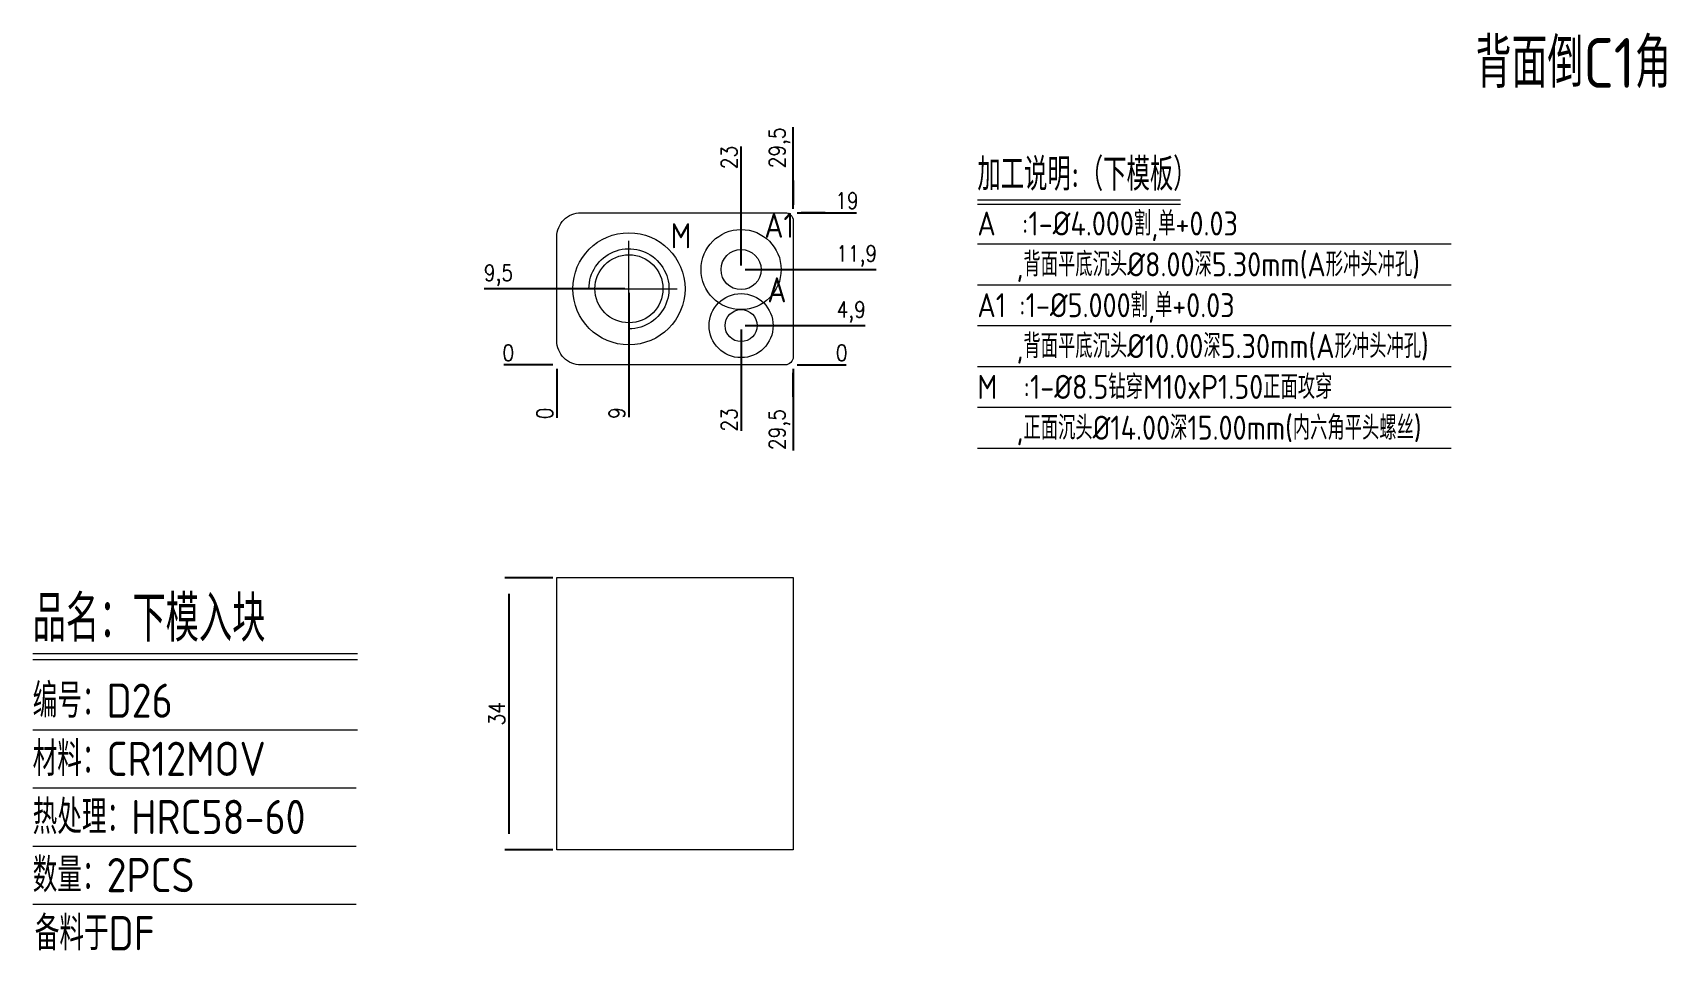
# Model space of a CAD drawing. Header units: millimetres. Extents: x 116733 to 116937, y 592 to 706.
import ezdxf
from ezdxf.enums import TextEntityAlignment as Align

# ---------------------------------------------------------------- set-up
doc = ezdxf.new("R2010")
doc.units = ezdxf.units.MM
doc.linetypes.add('CENTER', pattern=[0])
doc.linetypes.add('HIDDEN', pattern=[0])
for name, color, linetype in [('DIE_P', 2, 'Continuous'), ('DIM', 4, 'Continuous'), ('LB_P', 2, 'Continuous'), ('TEXT', 4, 'Continuous')]:
    doc.layers.add(name, color=color, linetype=linetype)
doc.styles.add('gbenor', font='gbenor.shx', dxfattribs={"bigfont": 'gbcbig.shx'})
doc.styles.get("Standard").update_dxf_attribs({"font": 'txt.shx', "width": 0.85, "bigfont": 'ctxt.shx'})
doc.dimstyles.new('T-2-WX', dxfattribs={"dimtxt": 2, "dimasz": 2, "dimexe": 0.5, "dimexo": 0.5, "dimgap": 0.5, "dimtad": 1, "dimtxsty": 'Standard', "dimblk": 'OPEN30', "dimcen": 0, "dimazin": 3, "dimtfac": 1, "dimtmove": 0, "dimatfit": 3, "dimldrblk": 'OPEN30', "dimlwd": -1, "dimlwe": -1})

# ---------------------------------------------------------------- blocks, each defined once
blk = doc.blocks.new('*D7579')
at = {"layer": 'Defpoints', "color": 0}
for p in [(116798.75, 664.96), (116828.25, 664.96), (116833.25, 664.96)]:
    blk.add_point(p, dxfattribs=at)
at = {"layer": 'DIM', "color": 0}
blk.add_line((116828.75, 664.96), (116834.88, 664.96), dxfattribs=at)
at = {"layer": 'DIM', "color": 0, "lineweight": 5, "insert": (116834.31, 666.46), "char_height": 2, "attachment_point": 5}
blk.add_mtext('0', dxfattribs=at)
blk = doc.blocks.new('_Open30')
blk = doc.blocks.new('*D7580')
at = {"layer": 'Defpoints', "color": 0}
for p in [(116821.75, 669.86), (116833.25, 669.86), (116798.75, 664.96)]:
    blk.add_point(p, dxfattribs=at)
at = {"layer": 'DIM', "color": 0}
for p, q in [((116822.25, 669.86), (116825.75, 669.86)), ((116825.75, 669.86), (116829.25, 669.86)), ((116829.25, 669.86), (116837.23, 669.86))]:
    blk.add_line(p, q, dxfattribs=at)
at = {"layer": 'DIM', "color": 0, "lineweight": 5, "insert": (116835.49, 671.55), "char_height": 2, "attachment_point": 5}
blk.add_mtext('4,9', dxfattribs=at)
blk = doc.blocks.new('*D7581')
at = {"layer": 'Defpoints', "color": 0}
for p in [(116821.75, 676.86), (116833.25, 676.86), (116798.75, 664.96)]:
    blk.add_point(p, dxfattribs=at)
at = {"layer": 'DIM', "color": 0}
for p, q in [((116822.25, 676.86), (116825.75, 676.86)), ((116825.75, 676.86), (116829.25, 676.86)), ((116829.25, 676.86), (116838.6, 676.86))]:
    blk.add_line(p, q, dxfattribs=at)
at = {"layer": 'DIM', "color": 0, "lineweight": 5, "insert": (116836.17, 678.55), "char_height": 2, "attachment_point": 5}
blk.add_mtext('11,9', dxfattribs=at)
blk = doc.blocks.new('*D7582')
at = {"layer": 'Defpoints', "color": 0}
for p in [(116828.25, 683.96), (116833.25, 683.96), (116798.75, 664.96)]:
    blk.add_point(p, dxfattribs=at)
at = {"layer": 'DIM', "color": 0}
for p, q in [((116828.75, 683.96), (116832.25, 683.96)), ((116832.25, 683.96), (116829.25, 683.96)), ((116829.25, 683.96), (116836.17, 683.96))]:
    blk.add_line(p, q, dxfattribs=at)
at = {"layer": 'DIM', "color": 0, "lineweight": 5, "insert": (116834.96, 685.46), "char_height": 2, "attachment_point": 5}
blk.add_mtext('19', dxfattribs=at)
blk = doc.blocks.new('*D7583')
at = {"layer": 'Defpoints', "color": 0}
for p in [(116793.75, 664.96), (116798.75, 664.96), (116798.75, 664.96)]:
    blk.add_point(p, dxfattribs=at)
at = {"layer": 'DIM', "color": 0}
blk.add_line((116798.25, 664.96), (116792.11, 664.96), dxfattribs=at)
at = {"layer": 'DIM', "color": 0, "lineweight": 5, "insert": (116792.68, 666.46), "char_height": 2, "attachment_point": 5}
blk.add_mtext('0', dxfattribs=at)
blk = doc.blocks.new('*D7584')
at = {"layer": 'Defpoints', "color": 0}
for p in [(116793.75, 674.46), (116807.75, 674.46), (116798.75, 664.96)]:
    blk.add_point(p, dxfattribs=at)
at = {"layer": 'DIM', "color": 0}
for p, q in [((116797.75, 674.46), (116789.68, 674.46)), ((116801.75, 674.46), (116797.75, 674.46)), ((116807.25, 674.46), (116801.75, 674.46))]:
    blk.add_line(p, q, dxfattribs=at)
at = {"layer": 'DIM', "color": 0, "lineweight": 5, "insert": (116791.46, 676.15), "char_height": 2, "attachment_point": 5}
blk.add_mtext('9,5', dxfattribs=at)
blk = doc.blocks.new('*D7585')
at = {"layer": 'Defpoints', "color": 0}
for p in [(116798.75, 664.96), (116828.25, 664.96), (116828.25, 659.96)]:
    blk.add_point(p, dxfattribs=at)
at = {"layer": 'DIM', "color": 0}
for p, q in [((116828.25, 664.46), (116828.25, 660.96)), ((116828.25, 660.96), (116828.25, 663.96)), ((116828.25, 663.96), (116828.25, 654.28))]:
    blk.add_line(p, q, dxfattribs=at)
at = {"layer": 'DIM', "color": 0, "lineweight": 5, "insert": (116826.56, 656.87), "char_height": 2, "attachment_point": 5, "rotation": 90}
blk.add_mtext('29,5', dxfattribs=at)
blk = doc.blocks.new('*D7586')
at = {"layer": 'Defpoints', "color": 0}
for p in [(116821.75, 669.86), (116798.75, 664.96), (116821.75, 659.96)]:
    blk.add_point(p, dxfattribs=at)
at = {"layer": 'DIM', "color": 0}
for p, q in [((116821.75, 669.36), (116821.75, 665.86)), ((116821.75, 665.86), (116821.75, 663.96)), ((116821.75, 663.96), (116821.75, 656.71))]:
    blk.add_line(p, q, dxfattribs=at)
at = {"layer": 'DIM', "color": 0, "lineweight": 5, "insert": (116820.25, 658.08), "char_height": 2, "attachment_point": 5, "rotation": 90}
blk.add_mtext('23', dxfattribs=at)
blk = doc.blocks.new('*D7587')
at = {"layer": 'Defpoints', "color": 0}
for p in [(116807.75, 674.46), (116798.75, 664.96), (116807.75, 659.96)]:
    blk.add_point(p, dxfattribs=at)
at = {"layer": 'DIM', "color": 0}
for p, q in [((116807.75, 673.96), (116807.75, 667.96)), ((116807.75, 667.96), (116807.75, 663.96)), ((116807.75, 663.96), (116807.75, 658.41))]:
    blk.add_line(p, q, dxfattribs=at)
at = {"layer": 'DIM', "color": 0, "lineweight": 5, "insert": (116806.25, 658.93), "char_height": 2, "attachment_point": 5, "rotation": 90}
blk.add_mtext('9', dxfattribs=at)
blk = doc.blocks.new('*D7588')
at = {"layer": 'Defpoints', "color": 0}
for p in [(116798.75, 664.96), (116798.75, 664.96), (116798.75, 659.96)]:
    blk.add_point(p, dxfattribs=at)
at = {"layer": 'DIM', "color": 0}
blk.add_line((116798.75, 664.46), (116798.75, 658.33), dxfattribs=at)
at = {"layer": 'DIM', "color": 0, "lineweight": 5, "insert": (116797.25, 658.89), "char_height": 2, "attachment_point": 5, "rotation": 90}
blk.add_mtext('0', dxfattribs=at)
blk = doc.blocks.new('*D7589')
at = {"layer": 'Defpoints', "color": 0}
for p in [(116828.25, 688.96), (116828.25, 683.96), (116798.75, 664.96)]:
    blk.add_point(p, dxfattribs=at)
at = {"layer": 'DIM', "color": 0}
for p, q in [((116828.25, 684.96), (116828.25, 694.64)), ((116828.25, 684.46), (116828.25, 687.96)), ((116828.25, 687.96), (116828.25, 684.96))]:
    blk.add_line(p, q, dxfattribs=at)
at = {"layer": 'DIM', "color": 0, "lineweight": 5, "insert": (116826.56, 692.05), "char_height": 2, "attachment_point": 5, "rotation": 90}
blk.add_mtext('29,5', dxfattribs=at)
blk = doc.blocks.new('*D7590')
at = {"layer": 'Defpoints', "color": 0}
for p in [(116821.75, 688.96), (116821.75, 676.86), (116798.75, 664.96)]:
    blk.add_point(p, dxfattribs=at)
at = {"layer": 'DIM', "color": 0}
for p, q in [((116821.75, 684.96), (116821.75, 692.21)), ((116821.75, 680.96), (116821.75, 684.96)), ((116821.75, 677.36), (116821.75, 680.96))]:
    blk.add_line(p, q, dxfattribs=at)
at = {"layer": 'DIM', "color": 0, "lineweight": 5, "insert": (116820.25, 690.84), "char_height": 2, "attachment_point": 5, "rotation": 90}
blk.add_mtext('23', dxfattribs=at)
blk = doc.blocks.new('*D7591')
at = {"layer": 'Defpoints', "color": 0}
for p in [(116798.75, 638.39), (116792.75, 604.39), (116798.75, 604.39)]:
    blk.add_point(p, dxfattribs=at)
at = {"layer": 'DIM', "color": 0}
for p, q in [((116798.25, 638.39), (116792.25, 638.39)), ((116792.75, 636.39), (116792.75, 606.39)), ((116798.25, 604.39), (116792.25, 604.39))]:
    blk.add_line(p, q, dxfattribs=at)
at = {"layer": 'DIM', "color": 0, "lineweight": 5, "insert": (116791.25, 621.39), "char_height": 2, "attachment_point": 5, "rotation": 90}
blk.add_mtext('34', dxfattribs=at)

msp = doc.modelspace()

# ---------------------------------------------------------------- linework, layer by layer
at = {"layer": 'DIE_P', "linetype": 'Continuous', "lineweight": 5}
msp.add_lwpolyline([(116798.746, 667.959), (116798.746, 680.959, -0.4142136), (116801.746, 683.959), (116827.246, 683.959, -0.4142136), (116828.246, 682.959), (116828.246, 665.959, -0.4142136), (116827.246, 664.959), (116801.746, 664.959, -0.4142136)], format="xyb", close=True, dxfattribs=at)
at = {"layer": 'DIE_P', "lineweight": 5}
msp.add_lwpolyline([(116802.746, 674.459, -2.4142136), (116807.746, 669.459)], format="xyb", dxfattribs=at)
at = {"layer": 'DIE_P', "linetype": 'CENTER', "lineweight": 5}
for points in [[(116807.746, 668.459), (116807.746, 680.459)], [(116801.746, 674.459), (116813.746, 674.459)]]:
    msp.add_lwpolyline(points, dxfattribs=at)
at = {"layer": 'DIE_P', "linetype": 'Continuous', "lineweight": 5}
msp.add_circle((116807.746, 674.459), 7, dxfattribs=at)
at = {"layer": 'DIE_P', "linetype": 'HIDDEN', "lineweight": 5}
for centre, radius in [((116821.746, 676.859), 5), ((116821.746, 669.859), 4)]:
    msp.add_circle(centre, radius, dxfattribs=at)
at = {"layer": 'DIE_P', "color": 1, "lineweight": 5}
for centre, radius in [((116821.746, 676.859), 2.5), ((116821.746, 669.859), 2)]:
    msp.add_circle(centre, radius, dxfattribs=at)
at = {"layer": 'DIE_P', "lineweight": 5}
msp.add_circle((116807.746, 674.459), 4.25, dxfattribs=at)
at = {"layer": 'DIM', "color": 4, "linetype": 'Continuous', "lineweight": 5}
for p, q in [((116733.311, 628.905), (116773.858, 628.905)), ((116733.311, 628.158), (116773.858, 628.158)), ((116733.311, 619.404), (116773.858, 619.404)), ((116733.311, 612.145), (116773.682, 612.145)), ((116733.311, 604.886), (116773.682, 604.886)), ((116733.311, 597.626), (116773.682, 597.626))]:
    msp.add_line(p, q, dxfattribs=at)
at = {"layer": 'LB_P', "color": 2, "lineweight": 5}
msp.add_lwpolyline([(116798.746, 638.392), (116828.246, 638.392), (116828.246, 604.392), (116798.746, 604.392)], close=True, dxfattribs=at)
at = {"layer": 'TEXT', "color": 3, "lineweight": 5}
for p, q in [((116851.24, 685.566), (116876.584, 685.566)), ((116851.24, 685.041), (116876.584, 685.041)), ((116851.24, 680.061), (116910.384, 680.061)), ((116851.24, 674.961), (116910.384, 674.961)), ((116851.24, 669.861), (116910.384, 669.861)), ((116851.24, 664.761), (116910.384, 664.761)), ((116851.24, 659.661), (116910.384, 659.661)), ((116851.24, 654.561), (116910.384, 654.561))]:
    msp.add_line(p, q, dxfattribs=at)

# ---------------------------------------------------------------- texts
at = {"layer": 'DIM', "color": 3, "linetype": 'Continuous', "lineweight": 5, "style": 'gbenor'}
for s, height, p in [('品名：下模入块', 5.7647, (116733.311, 630.4)), ('编号：D26', 4.2701, (116733.311, 620.899)), ('材料：CR12MOV', 4.2701, (116733.311, 613.639)), ('热处理：HRC58-60', 4.27013, (116733.311, 606.38)), ('数量：2PCS', 4.2701, (116733.311, 599.121)), ('备料于DF', 4.2701, (116733.571, 591.862))]:
    msp.add_text(s, height=height, dxfattribs=at).set_placement(p)
at = {"layer": 'TEXT', "color": 4, "lineweight": 5, "style": 'gbenor'}
for s, height, p in [('背面倒C1角', 6.2174, (116913.446, 699.549)), ('加工说明:（下模板）', 4.05, (116851.24, 686.721)), ('   ,背面平底沉头%%c8.00深5.30mm(A形冲头冲孔)', 3, (116851.24, 676.011)), ('   ,背面平底沉头%%c10.00深5.30mm(A形冲头冲孔)', 3, (116851.24, 665.811)), ('M  :1-%%c8.5钻穿M10xP1.50正面攻穿', 3, (116851.24, 660.711)), ('   ,正面沉头%%C14.00深15.00mm(内六角平头螺丝)', 3, (116851.24, 655.611))]:
    msp.add_text(s, height=height, dxfattribs=at).set_placement(p)
for s, p in [('A1', (116826.508, 682.388)), ('M', (116814.246, 681.08)), ('A', (116826.215, 674.328))]:
    msp.add_text(s, height=3.12, dxfattribs=at).set_placement(p, align=Align.MIDDLE_CENTER)
at = {"layer": 'TEXT', "color": 1, "lineweight": 5, "style": 'gbenor'}
for s, p in [('A  :1-%%c4.000割,单+0.03', (116851.24, 681.111)), ('A1 :1-%%c5.000割,单+0.03', (116851.24, 670.911))]:
    msp.add_text(s, height=3, dxfattribs=at).set_placement(p)

# ---------------------------------------------------------------- dimensions: what is measured, and where the dimension line sits
at = {"layer": 'DIM', "color": 4, "lineweight": 5}
for feature_location, offset, dtype, origin, picture, middle in [((116828.246, 683.959), (0, 5), 1, (116798.746, 664.959), '*D7589', (116826.555, 692.049)), ((116821.746, 676.859), (0, 12.1), 1, (116798.746, 664.959), '*D7590', (116820.246, 690.835)), ((116828.246, 683.959), (5, 0), 0, (116798.746, 664.959), '*D7582', (116834.96, 685.459)), ((116821.746, 676.859), (11.5, 0), 0, (116798.746, 664.959), '*D7581', (116836.174, 678.549)), ((116807.746, 674.459), (-14, 0), 0, (116798.746, 664.959), '*D7584', (116791.465, 676.149)), ((116807.746, 674.459), (0, -14.5), 1, (116798.746, 664.959), '*D7587', (116806.246, 658.933)), ((116821.746, 669.859), (11.5, 0), 0, (116798.746, 664.959), '*D7580', (116835.486, 671.549)), ((116821.746, 669.859), (0, -9.9), 1, (116798.746, 664.959), '*D7586', (116820.246, 658.083)), ((116798.74583873, 664.958882293), (-5, 0), 0, (116798.74583873, 664.958882293), '*D7583', (116792.679172064, 666.458882293)), ((116828.24583875, 664.958882293), (5, 0), 0, (116798.74583873, 664.958882293), '*D7579', (116834.312505417, 666.458882293)), ((116798.74583873, 664.958882293), (0, -5), 1, (116798.74583873, 664.958882293), '*D7588', (116797.24583873, 658.892215626)), ((116828.246, 664.959), (0, -5), 1, (116798.746, 664.959), '*D7585', (116826.555, 656.868))]:
    dim = msp.add_ordinate_dim(feature_location=feature_location, offset=offset, dtype=dtype, origin=origin, dimstyle='T-2-WX', dxfattribs=at)
    dim.commit()
    dim.dimension.update_dxf_attribs({"geometry": picture, "text_midpoint": middle})
dim = msp.add_linear_dim(base=(116792.746, 604.392), p1=(116798.746, 638.392), p2=(116798.746, 604.392), angle=90, dimstyle='T-2-WX', dxfattribs=at)
dim.commit()
dim.dimension.update_dxf_attribs({"geometry": '*D7591', "text_midpoint": (116791.246, 621.392)})

doc.saveas('drawing.dxf')
